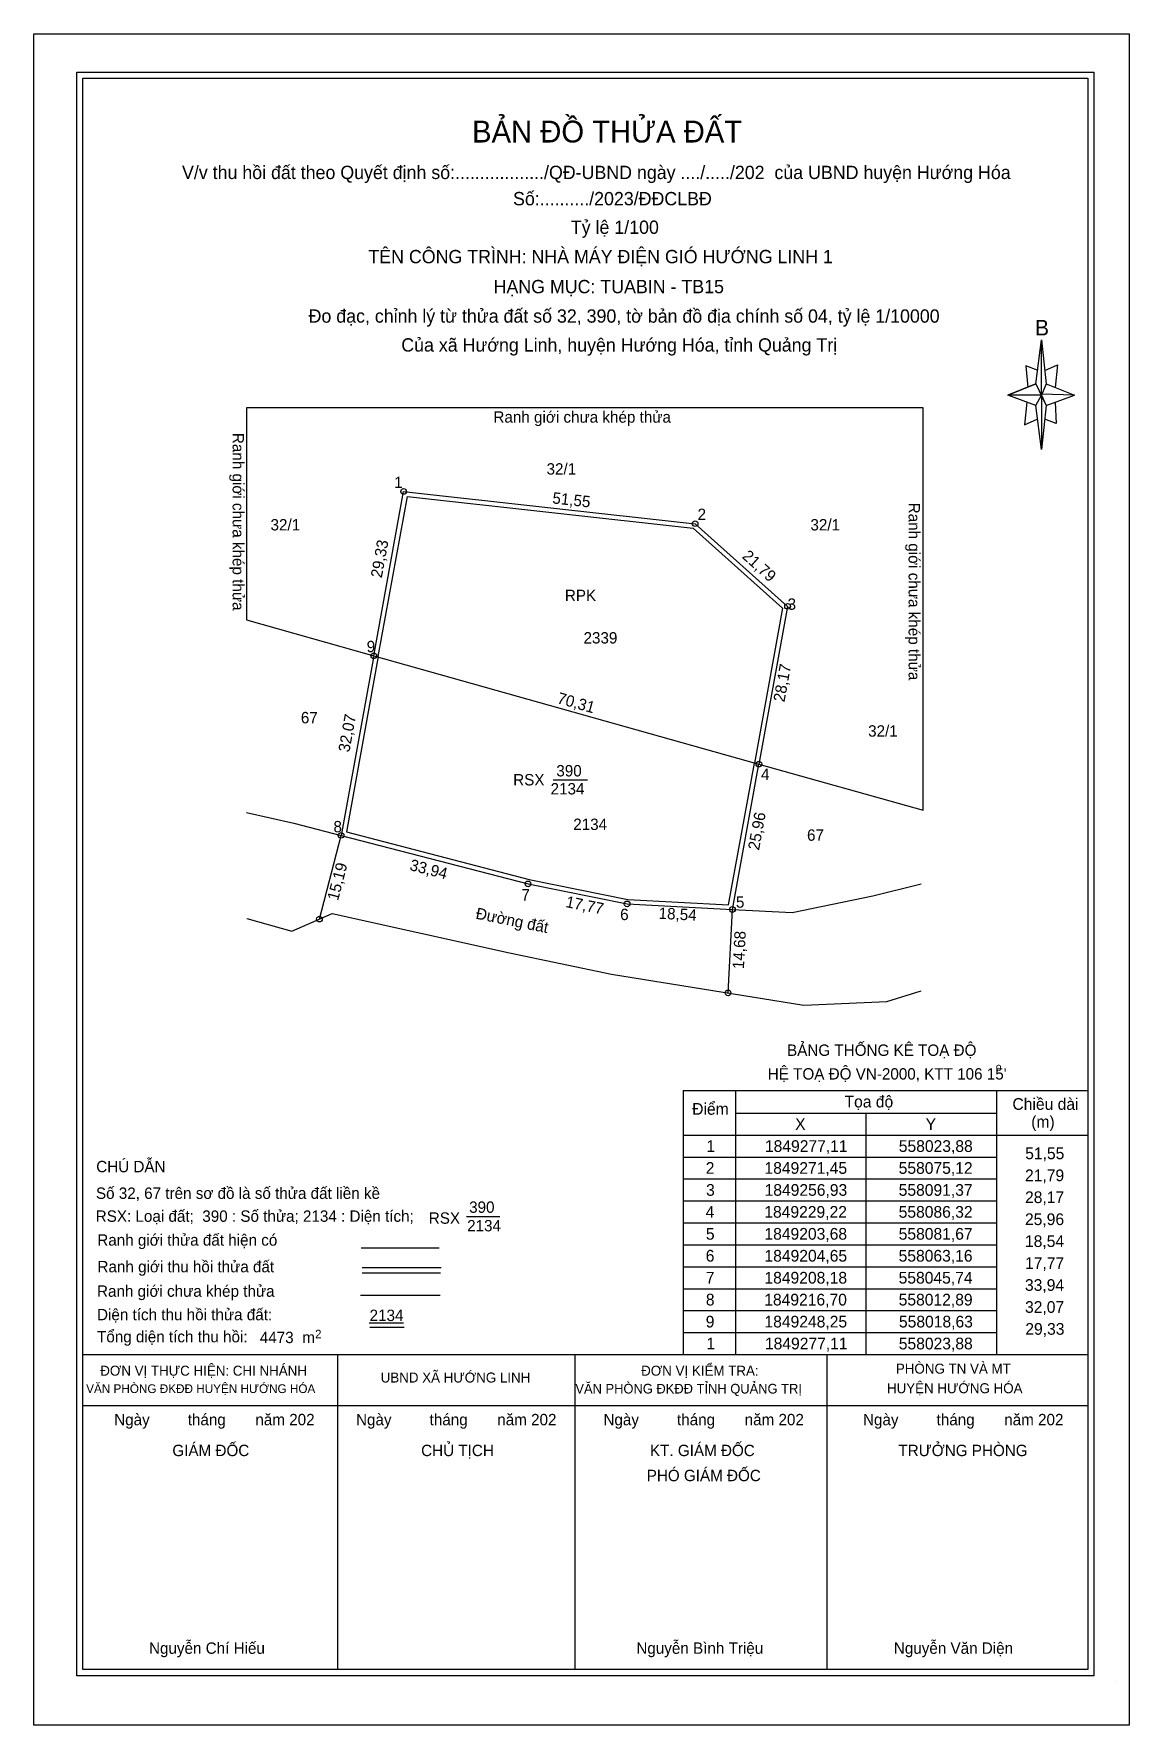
# Model space of a CAD drawing. Extents: x 557959 to 558151, y 1849060 to 1849358.
import ezdxf

# ---------------------------------------------------------------- set-up
doc = ezdxf.new("R2010")
doc.units = 0
for name, color, linetype in [('Level 1', 7, 'Continuous'), ('Level 10', 7, 'Continuous'), ('Level 13', 7, 'Continuous'), ('Level 18', 7, 'Continuous'), ('Level 2', 7, 'Continuous'), ('Level 21', 7, 'Continuous'), ('Level 23', 7, 'Continuous'), ('Level 30', 7, 'Continuous'), ('Level 4', 7, 'Continuous'), ('Level 5', 7, 'Continuous'), ('Level 6', 7, 'Continuous')]:
    doc.layers.add(name, color=color, linetype=linetype)

msp = doc.modelspace()

# ---------------------------------------------------------------- linework, layer by layer
at = {"layer": 'Level 1'}
for p, q in [((558135.02, 1849295.99), (558136.02, 1849303.74)), ((558135.42, 1849298.37), (558133.24, 1849299.17)), ((558133.24, 1849299.17), (558133.63, 1849295.39)), ((558136.61, 1849298.37), (558138.8, 1849299.36)), ((558138.8, 1849299.36), (558138.4, 1849295.39)), ((558135.02, 1849295.99), (558130.06, 1849294)), ((558130.06, 1849294), (558135.02, 1849295.99)), ((558136.02, 1849294), (558135.02, 1849295.99)), ((558135.02, 1849295.99), (558136.81, 1849292.21)), ((558136.81, 1849295.99), (558141.78, 1849294)), ((558135.02, 1849292.21), (558130.06, 1849294)), ((558136.02, 1849294), (558130.06, 1849294)), ((558133.43, 1849292.81), (558133.04, 1849288.83)), ((558141.78, 1849294), (558136.02, 1849294.2)), ((558136.02, 1849294.2), (558136.02, 1849294)), ((558136.02, 1849294), (558136.81, 1849292.21)), ((558136.81, 1849292.21), (558136.02, 1849284.46)), ((558136.81, 1849292.21), (558141.78, 1849294)), ((558136.81, 1849292.21), (558141.78, 1849294)), ((558138.4, 1849292.81), (558138.6, 1849289.03)), ((558133.04, 1849288.83), (558135.22, 1849289.83)), ((558138.6, 1849289.03), (558136.61, 1849289.83)), ((557996.23, 1849254.56), (558018.63, 1849248.25)), ((558018.63, 1849248.25), (558086.32, 1849229.22)), ((558086.32, 1849229.22), (558115.18, 1849221.1)), ((558144.13, 1849175.92), (558144.13, 1849140.92)), ((558073.01, 1849171.86), (558144.13, 1849171.86)), ((558073.01, 1849171.86), (558073.01, 1849140.92)), ((558082.19, 1849171.86), (558082.19, 1849140.92)), ((558128.07, 1849171.86), (558128.07, 1849140.92)), ((558082.19, 1849167.9), (558128.07, 1849167.9)), ((558105.13, 1849167.9), (558105.13, 1849140.92)), ((558144.13, 1849164.35), (558144.13, 1849125.5)), ((558073.01, 1849164.05), (558144.13, 1849164.05)), ((558144.13, 1849164.05), (558144.13, 1849125.5)), ((558144.13, 1849164.05), (558144.13, 1849125.5)), ((558073.01, 1849160.19), (558128.07, 1849160.19)), ((558073.01, 1849156.34), (558128.07, 1849156.34)), ((558073.01, 1849152.79), (558073.01, 1849125.5)), ((558073.01, 1849152.48), (558128.07, 1849152.48)), ((558034.92, 1849149.76), (558040.81, 1849149.76)), ((558073.01, 1849148.63), (558128.07, 1849148.63)), ((558082.19, 1849148.73), (558082.19, 1849125.5)), ((558128.07, 1849148.73), (558128.07, 1849125.5)), ((558016.4, 1849144.24), (558030.15, 1849144.24)), ((558073.01, 1849144.77), (558128.07, 1849144.77)), ((558105.13, 1849144.77), (558105.13, 1849125.5)), ((558016.61, 1849140.76), (558030.45, 1849140.76)), ((558073.01, 1849140.92), (558128.07, 1849140.92)), ((558016.61, 1849139.83), (558030.36, 1849139.83)), ((558073.01, 1849137.06), (558128.07, 1849137.06)), ((558073.01, 1849133.21), (558128.07, 1849133.21)), ((558017.83, 1849131.04), (558023.88, 1849131.04)), ((558017.91, 1849130.33), (558023.95, 1849130.33)), ((558073.01, 1849129.35), (558128.07, 1849129.35)), ((557967.49, 1849125.5), (558144.13, 1849125.5)), ((558012.33, 1849070.22), (558012.33, 1849125.5)), ((558054.01, 1849070.22), (558054.01, 1849125.5)), ((558073.01, 1849125.5), (558144.13, 1849125.5)), ((558073.01, 1849125.5), (558144.13, 1849125.5)), ((558098.3, 1849070.22), (558098.3, 1849125.5)), ((557967.49, 1849116.56), (558144.13, 1849116.56)), ((558148.99, 1849068.07), (558148.99, 1849068.07)), ((558148.99, 1849068.07), (558148.99, 1849068.07)), ((558148.99, 1849068.07), (558148.99, 1849068.07))]:
    msp.add_line(p, q, dxfattribs=at)
for points in [[(557958.86, 1849357.5), (558151.42, 1849357.5), (558151.42, 1849060.39), (557958.86, 1849060.39)], [(557966.4, 1849350.79), (558145.22, 1849350.79), (558145.22, 1849069.06), (557966.4, 1849069.06)], [(557967.49, 1849349.7), (558144.13, 1849349.7), (558144.13, 1849070.15), (557967.49, 1849070.15)], [(558136.02, 1849303.74), (558136.81, 1849295.99), (558136.02, 1849294)], [(558136.02, 1849294), (558136.02, 1849284.46), (558135.02, 1849292.21)]]:
    msp.add_lwpolyline(points, close=True, dxfattribs=at)
for points in [[(558018.63, 1849248.25), (558023.88, 1849277.11), (558075.12, 1849271.45), (558091.37, 1849256.93), (558086.32, 1849229.22)], [(558019.42, 1849248.11), (558024.53, 1849276.23), (558074.78, 1849270.68), (558090.5, 1849256.63), (558085.53, 1849229.36)], [(558018.63, 1849248.25), (558012.89, 1849216.7), (558045.74, 1849208.18), (558063.16, 1849204.65), (558081.67, 1849203.68), (558086.32, 1849229.22)], [(558019.42, 1849248.11), (558013.81, 1849217.29), (558045.92, 1849208.96), (558063.26, 1849205.45), (558081.01, 1849204.52), (558085.53, 1849229.36)], [(558030.31, 1849135.88), (558016.28, 1849135.88)]]:
    msp.add_lwpolyline(points, dxfattribs=at)
at = {"layer": 'Level 10'}
msp.add_line((558018.63, 1849248.25), (558086.32, 1849229.22), dxfattribs=at)
for points in [[(558018.63, 1849248.25), (558023.88, 1849277.11), (558075.12, 1849271.45), (558091.37, 1849256.93), (558086.32, 1849229.22)], [(558018.63, 1849248.25), (558012.89, 1849216.7), (558045.74, 1849208.18), (558063.16, 1849204.65), (558081.67, 1849203.68), (558086.32, 1849229.22)]]:
    msp.add_lwpolyline(points, dxfattribs=at)
at = {"layer": 'Level 13'}
msp.add_line((558050.16, 1849226.47), (558056.2, 1849226.47), dxfattribs=at)
at = {"layer": 'Level 21'}
for centre in [(558023.88, 1849277.11), (558023.88, 1849277.11), (558075.12, 1849271.45), (558075.12, 1849271.45), (558091.37, 1849256.93), (558091.37, 1849256.93), (558018.63, 1849248.25), (558018.63, 1849248.25), (558018.63, 1849248.25), (558018.63, 1849248.25), (558018.63, 1849248.25), (558086.32, 1849229.22), (558086.32, 1849229.22), (558086.32, 1849229.22), (558086.32, 1849229.22), (558086.32, 1849229.22), (558012.89, 1849216.7), (558012.89, 1849216.7), (558045.74, 1849208.18), (558045.74, 1849208.18), (558063.16, 1849204.65), (558063.16, 1849204.65), (558081.67, 1849203.68), (558081.67, 1849203.68), (558009.08, 1849201.99), (558080.9, 1849189.02)]:
    msp.add_circle(centre, 0.5, dxfattribs=at)
at = {"layer": 'Level 23'}
for points in [[(557996.23, 1849220.69), (558004.57, 1849218.86), (558012.89, 1849216.7)], [(558081.67, 1849203.68), (558092.16, 1849203.13), (558106.35, 1849206.08), (558114.88, 1849208.18)], [(557996.33, 1849202.08), (557996.34, 1849202.08), (558004.22, 1849199.86), (558011.3, 1849202.97), (558042.49, 1849196.06), (558060.42, 1849192.34), (558094.21, 1849186.87), (558108.83, 1849187.53), (558114.88, 1849189.41)]]:
    msp.add_lwpolyline(points, dxfattribs=at)
at = {"layer": 'Level 30'}
for points in [[(558018.63, 1849248.25), (558023.88, 1849277.11), (558075.12, 1849271.45), (558091.37, 1849256.93), (558086.32, 1849229.22)], [(558018.63, 1849248.25), (558012.89, 1849216.7), (558045.74, 1849208.18), (558063.16, 1849204.65), (558081.67, 1849203.68), (558086.32, 1849229.22)]]:
    msp.add_lwpolyline(points, dxfattribs=at)
at = {"layer": 'Level 5'}
for p, q in [((558115.18, 1849291.78), (557996.23, 1849291.78)), ((557996.23, 1849291.78), (557996.23, 1849254.56)), ((558115.18, 1849221.1), (558115.18, 1849291.78)), ((558009.08, 1849201.99), (558012.89, 1849216.7)), ((558080.9, 1849189.02), (558081.67, 1849203.68))]:
    msp.add_line(p, q, dxfattribs=at)

# ---------------------------------------------------------------- texts
at = {"layer": 'Level 1'}
for s, height, p in [('BẢN ĐỒ THỬA ĐẤT', 3.8401, (558035.91, 1849338.41)), ('V/v thu hồi đất theo Quyết định số:................../QĐ-UBND ngày ..../...../202  của UBND huyện Hướng Hóa', 2.33918, (557984.92, 1849331.99)), ('Số:........../2023/ĐĐCLBĐ', 2.3392, (558043.11, 1849327.38)), ('Tỷ lệ 1/100', 2.3392, (558053.27, 1849322.36)), ('TÊN CÔNG TRÌNH: NHÀ MÁY ĐIỆN GIÓ HƯỚNG LINH 1', 2.3392, (558017.68, 1849317.2)), ('HẠNG MỤC: TUABIN - TB15', 2.3392, (558039.69, 1849311.93)), ('Đo đạc, chỉnh lý từ thửa đất số 32, 390, tờ bản đồ địa chính số 04, tỷ lệ 1/10000', 2.3392, (558007.17, 1849306.76)), ('B', 2.74, (558134.88, 1849304.51)), ('Của xã Hướng Linh, huyện Hướng Hóa, tỉnh Quảng Trị', 2.3392, (558023.46, 1849301.68)), ('Ranh giới chưa khép thửa', 2, (558039.66, 1849289.19)), ('32/1', 2, (558049, 1849280.07)), ('1', 2, (558022.24, 1849277.72)), ('1', 2, (558022.24, 1849277.72)), ('32/1', 2, (558000.48, 1849270.26)), ('32/1', 2, (558095.39, 1849270.26)), ('67', 2, (558005.81, 1849236.38)), ('32/1', 2, (558105.53, 1849234.04)), ('67', 2, (558094.79, 1849215.75)), ('BẢNG THỐNG KÊ TOẠ ĐỘ', 2, (558091.28, 1849177.96)), ("HỆ TOẠ ĐỘ VN-2000, KTT 106 15'", 2, (558087.89, 1849173.8)), ('o', 1.39, (558127.96, 1849175.32)), ('Tọa độ', 2.056, (558101.38, 1849168.9)), ('Chiều dài', 2.056, (558130.9, 1849168.48)), ('Điểm', 2.056, (558074.6, 1849167.62)), ('(m)', 2.056, (558134.2, 1849165.37)), ('X', 2.06, (558092.7, 1849164.95)), ('Y', 2.06, (558115.64, 1849164.95)), ('1', 2.06, (558077.09, 1849161.09)), ('1849277,11', 2.056, (558087.39, 1849161.09)), ('558023,88', 2.056, (558110.92, 1849161.09)), ('51,55', 2.056, (558133.14, 1849159.81)), ('CHÚ DẪN', 2, (557969.84, 1849157.52)), ('2', 2.06, (558076.98, 1849157.24)), ('1849271,45', 2.056, (558087.31, 1849157.24)), ('558075,12', 2.056, (558110.9, 1849157.24)), ('3', 2.06, (558077.04, 1849153.38)), ('1849256,93', 2.056, (558087.33, 1849153.38)), ('558091,37', 2.056, (558110.9, 1849153.38)), ('21,79', 2.056, (558133.11, 1849155.95)), ('Số 32, 67 trên sơ đồ là số thửa đất liền kề', 2, (557969.79, 1849152.84)), ('390', 2, (558035.39, 1849150.39)), ('28,17', 2.056, (558133.11, 1849152.1)), ('RSX: Loại đất;  390 : Số thửa; 2134 : Diện tích;', 2, (557969.75, 1849148.81)), ('RSX', 2, (558028.3, 1849148.47)), ('4', 2.06, (558076.97, 1849149.53)), ('1849229,22', 2.056, (558087.28, 1849149.53)), ('558086,32', 2.056, (558110.9, 1849149.53)), ('25,96', 2.056, (558133.1, 1849148.24)), ('Ranh giới thửa đất hiện có', 2, (557970.02, 1849144.62)), ('2134', 2, (558035.04, 1849147.13)), ('5', 2.06, (558077.01, 1849145.67)), ('1849203,68', 2.056, (558087.3, 1849145.67)), ('558081,67', 2.056, (558110.9, 1849145.67)), ('18,54', 2.056, (558133.1, 1849144.39)), ('6', 2.06, (558076.98, 1849141.82)), ('1849204,65', 2.056, (558087.31, 1849141.82)), ('558063,16', 2.056, (558110.89, 1849141.82)), ('Ranh giới thu hồi thửa đất', 2, (557970.06, 1849139.94)), ('17,77', 2.056, (558133.11, 1849140.53)), ('Ranh giới chưa khép thửa', 2, (557969.98, 1849135.64)), ('7', 2.06, (558076.99, 1849137.96)), ('1849208,18', 2.056, (558087.3, 1849137.96)), ('558045,74', 2.056, (558110.89, 1849137.96)), ('33,94', 2.056, (558133.1, 1849136.68)), ('8', 2.06, (558077, 1849134.11)), ('1849216,70', 2.056, (558087.27, 1849134.11)), ('558012,89', 2.056, (558110.9, 1849134.11)), ('32,07', 2.056, (558133.11, 1849132.82)), ('Diện tích thu hồi thửa đất:', 2, (557969.98, 1849131.52)), ('2134', 2, (558017.89, 1849131.38)), ('9', 2.06, (558076.98, 1849130.25)), ('1849248,25', 2.056, (558087.31, 1849130.25)), ('558018,63', 2.056, (558110.95, 1849130.25)), ('Tổng diện tích thu hồi:', 2, (557969.98, 1849127.64)), ('4473', 2, (557998.59, 1849127.5)), ('m', 2, (558006.06, 1849127.5)), ('2', 1.5, (558008.32, 1849128.34)), ('1', 2.06, (558077.09, 1849126.4)), ('1849277,11', 2.056, (558087.39, 1849126.4)), ('558023,88', 2.056, (558110.92, 1849126.4)), ('29,33', 2.056, (558133.16, 1849128.97)), ('ĐƠN VỊ THỰC HIỆN: CHI NHÁNH', 1.7544, (557970.54, 1849121.78)), ('UBND XÃ HƯỚNG LINH', 1.7544, (558019.84, 1849120.58)), ('ĐƠN VỊ KIỂM TRA:', 1.7544, (558065.63, 1849121.78)), ('PHÒNG TN VÀ MT', 1.7544, (558110.41, 1849122.14)), ('VĂN PHÒNG ĐKĐĐ HUYỆN HƯỚNG HÓA', 1.5409, (557968.07, 1849118.73)), ('VĂN PHÒNG ĐKĐĐ TỈNH QUẢNG TRỊ', 1.6963, (558054.07, 1849118.65)), ('HUYỆN HƯỚNG HÓA', 1.7544, (558108.84, 1849118.7)), ('Ngày         tháng       năm 202', 2, (557972.99, 1849113.07)), ('Ngày         tháng       năm 202', 2, (558015.51, 1849113.07)), ('Ngày         tháng       năm 202', 2, (558059, 1849113.07)), ('Ngày         tháng       năm 202', 2, (558104.63, 1849113.07)), ('GIÁM ĐỐC', 2, (557983.22, 1849107.65)), ('CHỦ TỊCH', 2, (558026.96, 1849107.65)), ('KT. GIÁM ĐỐC', 2, (558067.18, 1849107.65)), ('TRƯỞNG PHÒNG', 2, (558110.86, 1849107.65)), ('PHÓ GIÁM ĐỐC', 2, (558066.61, 1849103.25)), ('Nguyễn Chí Hiếu', 2, (557979.12, 1849072.92)), ('Nguyễn Bình Triệu', 2, (558064.79, 1849072.92)), ('Nguyễn Văn Diện', 2, (558110.05, 1849072.92))]:
    msp.add_text(s, height=height, dxfattribs=at).set_placement(p)
for s, rotation, p in [('Ranh giới chưa khép thửa', 270, (557993.81, 1849287.4)), ('51,55', 353.7006, (558049.95, 1849275.02)), ('51,55', 353.7006, (558049.95, 1849275.02)), ('Ranh giới chưa khép thửa', 270, (558112.64, 1849275.14)), ('29,33', 79.6887, (558020.03, 1849261.82)), ('29,33', 79.6887, (558020.03, 1849261.82)), ('21,79', 318.2062, (558083.24, 1849265.53)), ('21,79', 318.2062, (558083.24, 1849265.53)), ('28,17', 79.6813, (558090.81, 1849240.02)), ('28,17', 79.6813, (558090.81, 1849240.02)), ('70,31', 344.2975, (558050.73, 1849239.94)), ('70,31', 344.2975, (558050.73, 1849239.94)), ('32,07', 79.6888, (558014.33, 1849231.2)), ('32,07', 79.6888, (558014.33, 1849231.2)), ('25,96', 79.6813, (558086.35, 1849213.99)), ('25,96', 79.6813, (558086.35, 1849213.99)), ('33,94', 345.4601, (558024.8, 1849210.63)), ('33,94', 345.4601, (558024.8, 1849210.63)), ('17,77', 348.5447, (558052.25, 1849204.12)), ('17,77', 348.5447, (558052.25, 1849204.12)), ('18,54', 357.0002, (558068.66, 1849202.05)), ('18,54', 357.0002, (558068.66, 1849202.05))]:
    msp.add_text(s, height=2, rotation=rotation, dxfattribs=at).set_placement(p)
at = {"layer": 'Level 13'}
msp.add_text('390', height=2, dxfattribs=at).set_placement((558050.72, 1849227.05))
at = {"layer": 'Level 18'}
msp.add_text('RPK', height=2, dxfattribs=at).set_placement((558052.22, 1849257.85))
at = {"layer": 'Level 2'}
msp.add_text('RSX', height=2, dxfattribs=at).set_placement((558043.14, 1849225.47))
at = {"layer": 'Level 21'}
for s, p in [('1', (558022.24, 1849277.72)), ('2', (558075.55, 1849272.09)), ('3', (558091.37, 1849256.32)), ('9', (558017.38, 1849248.88)), ('4', (558086.7, 1849226.44)), ('8', (558011.54, 1849217.23)), ('7', (558044.58, 1849205.25)), ('5', (558082.29, 1849203.99)), ('6', (558061.94, 1849201.81))]:
    msp.add_text(s, height=2, dxfattribs=at).set_placement(p)
at = {"layer": 'Level 4'}
msp.add_text('2134', height=2, dxfattribs=at).set_placement((558049.71, 1849223.88))
at = {"layer": 'Level 5'}
for s, rotation, p in [('51,55', 353.7006, (558049.95, 1849275.02)), ('51,55', 353.7006, (558049.95, 1849275.02)), ('29,33', 79.6887, (558020.03, 1849261.82)), ('29,33', 79.6887, (558020.03, 1849261.82)), ('21,79', 318.2062, (558083.24, 1849265.53)), ('21,79', 318.2062, (558083.24, 1849265.53)), ('28,17', 79.6813, (558090.81, 1849240.02)), ('28,17', 79.6813, (558090.81, 1849240.02)), ('70,31', 344.2975, (558050.73, 1849239.94)), ('70,31', 344.2975, (558050.73, 1849239.94)), ('32,07', 79.6888, (558014.33, 1849231.2)), ('32,07', 79.6888, (558014.33, 1849231.2)), ('25,96', 79.6813, (558086.35, 1849213.99)), ('25,96', 79.6813, (558086.35, 1849213.99)), ('15,19', 75.4601, (558012.34, 1849205.11)), ('33,94', 345.4601, (558024.8, 1849210.63)), ('33,94', 345.4601, (558024.8, 1849210.63)), ('17,77', 348.5447, (558052.25, 1849204.12)), ('17,77', 348.5447, (558052.25, 1849204.12)), ('Đường đất', 348.5447, (558036.44, 1849202.08)), ('18,54', 357.0002, (558068.66, 1849202.05)), ('18,54', 357.0002, (558068.66, 1849202.05)), ('14,68', 87.0002, (558083.69, 1849193.17))]:
    msp.add_text(s, height=2, rotation=rotation, dxfattribs=at).set_placement(p)
for s, p in [('2339', (558055.5, 1849250.4)), ('2134', (558053.69, 1849217.64))]:
    msp.add_text(s, height=2, dxfattribs=at).set_placement(p)
at = {"layer": 'Level 6'}
for s, p in [('2339', (558055.5, 1849250.4)), ('2134', (558053.69, 1849217.64))]:
    msp.add_text(s, height=2, dxfattribs=at).set_placement(p)

doc.saveas('drawing.dxf')
